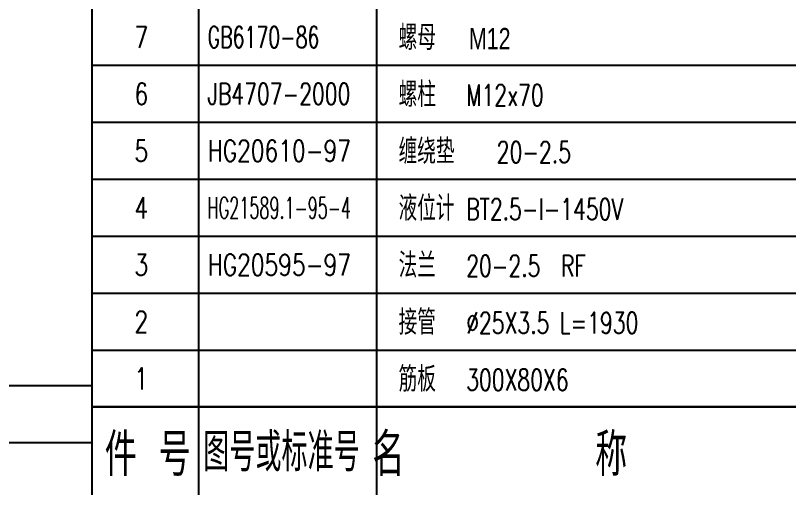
# Model space of a CAD drawing. Extents: x 635 to 1476, y -3 to 591.
# Drawn here: x 1273.6 to 1382.4, y 59 to 126.2 of the extents above; entities that cross this region are included whole.
import ezdxf

# ---------------------------------------------------------------- set-up
doc = ezdxf.new("R2010")
doc.units = 0
doc.header["$LTSCALE"] = 3
doc.header["$MEASUREMENT"] = 0
doc.layers.get('0').update_dxf_attribs({"linetype": 'CONTINUOUS'})
for name, color, linetype in [('1', 21, 'CONTINUOUS'), ('2', 253, 'CONTINUOUS'), ('LAYER1', 2, 'CONTINUOUS')]:
    doc.layers.add(name, color=color, linetype=linetype)
doc.styles.add('GREEKS', font='greeks')
doc.styles.add('HZTXT', font='romans', dxfattribs={"width": 0.75, "bigfont": 'HZTXT'})

msp = doc.modelspace()

# ---------------------------------------------------------------- linework, layer by layer
at = {"color": 122}
msp.add_line((1284.37787, 71.18051), (1464.37787, 71.18051), dxfattribs=at)
at = {"layer": '1', "color": 122, "linetype": 'ByBlock'}
for p, q in [((1284.37787, 119.18051), (1464.37787, 119.18051)), ((1284.37787, 111.18051), (1464.37787, 111.18051)), ((1284.37787, 103.18051), (1464.37787, 103.18051)), ((1284.37787, 95.18051), (1464.37787, 95.18051)), ((1284.37787, 87.18051), (1464.37787, 87.18051)), ((1284.37787, 79.18051), (1464.37787, 79.18051)), ((1284.37787, 74.14232), (1103.46444, 74.14232)), ((1284.37787, 66.14232), (1103.46444, 66.14232))]:
    msp.add_line(p, q, dxfattribs=at)
at = {"layer": '2', "color": 122, "linetype": 'ByBlock'}
for p, q in [((1324.37787, 58.83987), (1324.37787, 191.18051)), ((1299.37787, 58.83987), (1299.37787, 167.18051)), ((1284.37787, 71.18051), (1464.37787, 71.18051)), ((1284.37787, 71.18051), (1464.37787, 71.18051))]:
    msp.add_line(p, q, dxfattribs=at)
at = {"layer": '2', "color": 122}
for p, q in [((1284.37787, 58.83987), (1284.37787, 167.18051)), ((1284.37787, 59.18051), (1284.37787, 71.18051))]:
    msp.add_line(p, q, dxfattribs=at)
at = {"layer": 'LAYER1', "color": 122}
msp.add_line((1465.2913, 71.18051), (1284.37787, 71.18051), dxfattribs=at)

# ---------------------------------------------------------------- texts
at = {"layer": '1', "color": 122, "linetype": 'ByBlock', "style": 'HZTXT'}
for s, height, width, p in [('螺母', 3.5, 0.75, (1327.45521, 121.33581)), ('7', 3, 0.75, (1290.31951, 121.65528)), ('GB6170-86', 3, 0.65, (1300.60848, 121.65528)), ('6', 3, 0.75, (1290.31951, 113.65528)), ('JB4707-2000', 3, 0.7, (1300.60848, 113.65528)), ('螺柱', 3.5, 0.75, (1327.45521, 113.33581)), ('M12x70', 3, 0.7, (1336.95806, 113.4888)), ('缠绕垫', 3.5, 0.75, (1327.45521, 105.33581)), ('5', 3, 0.75, (1290.31951, 105.65528)), ('HG20610-97', 3, 0.75, (1300.60848, 105.68682)), ('20-2.5', 3, 0.7, (1341.2551, 105.4888)), ('液位计', 3.5, 0.75, (1327.45521, 97.33581)), ('4', 3, 0.75, (1290.31951, 97.65528)), ('HG21589.1-95-4', 3, 0.55, (1300.60848, 97.65528)), ('BT2.5-I-1450V', 3, 0.7, (1336.95806, 97.4888)), ('3', 3, 0.75, (1290.31951, 89.65528)), ('HG20595-97', 3, 0.75, (1300.60848, 89.65528)), ('法兰', 3.5, 0.75, (1327.45521, 89.33581)), ('20-2.5  RF', 3, 0.7, (1336.95806, 89.4888)), ('接管', 3.5, 0.75, (1327.45521, 81.33581)), ('2', 3, 0.75, (1290.31951, 81.65528)), ('%%c25X3.5 L=1930', 3, 0.7, (1336.95806, 81.4888)), ('1', 3, 0.75, (1290.31951, 73.65528)), ('筋板', 3.5, 0.75, (1327.45521, 73.33581)), ('300X80X6', 3, 0.7, (1336.95806, 73.4888))]:
    msp.add_text(s, height=height, dxfattribs=dict(at, width=width)).set_placement(p)
at = {"layer": '1', "color": 122, "style": 'GREEKS', "width": 0.75}
msp.add_text('M12', height=3, dxfattribs=at).set_placement((1337.34325, 121.4313))
at = {"layer": 'LAYER1', "color": 122, "style": 'HZTXT'}
for s, height, width, p in [('件 号', 6, 0.75, (1286.15383, 61.48404)), ('图号或标准号', 5.4, 0.68, (1299.97876, 62.12695)), ('     名        称', 6, 0.75, (1306.99599, 61.48404))]:
    msp.add_text(s, height=height, dxfattribs=dict(at, width=width)).set_placement(p)

doc.saveas('drawing.dxf')
